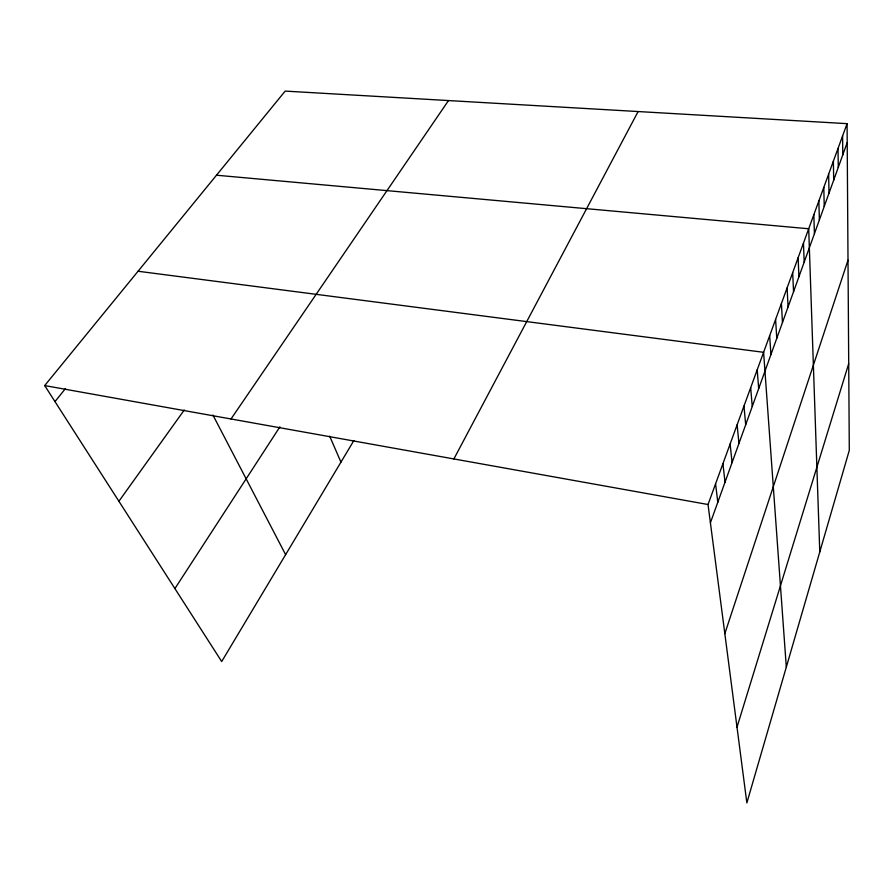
<?xml version="1.0" encoding="UTF-8"?>
<svg xmlns="http://www.w3.org/2000/svg" width="894" height="894" viewBox="0 0 894 894"><rect width="100%" height="100%" fill="white"/><g stroke="black" fill="none" stroke-linecap="round" stroke-linejoin="round"><path stroke-width="1.34" d="M737.002 727.191L848.708 363.646M724.833 633.645L848.004 260.188M710.406 522.8L847.21 142.559M847.076 123.651L849.3 450.341L746.859 802.901L708.026 504.518L847.076 123.651L285.175 91.099L44.7 385.571L221.69 661.538L353.879 440.53M453.884 458.946L638.115 111.549M174.9 588.587L279.9 426.851M231.01 418.984L448.497 100.553M118.902 501.266L184.265 410M54.992 401.618L65.463 388.566M216.482 175.213L808.701 228.763L819.776 551.967M138.056 271.251L763.599 352.303L786.318 667.092M44.7 385.571L708.026 504.518M212.906 415.006L285.622 554.649M329.674 436.149L340.949 462.142M715.569 483.855L717.804 502.249M722.933 463.695L725.023 482.179M730.119 444.027L732.074 462.589M737.125 424.818L738.958 443.458M743.976 406.055L745.685 424.762M750.669 387.717L752.256 406.491M757.207 369.814L758.682 388.633M769.667 335.697L770.919 354.594M775.601 319.437L776.763 338.368M781.412 303.524L782.474 322.477M787.1 287.935L788.072 306.91M792.665 272.681L793.559 291.679M798.119 257.74L798.934 276.738M803.471 243.101L804.198 262.11M813.831 214.705L814.412 233.714M818.859 200.927L819.373 219.935M823.799 187.416L824.234 206.413M828.637 174.174L829.006 193.16M833.376 161.177L833.689 180.152M838.024 148.438L838.27 167.379M842.595 135.933L842.785 154.863"/></g></svg>
